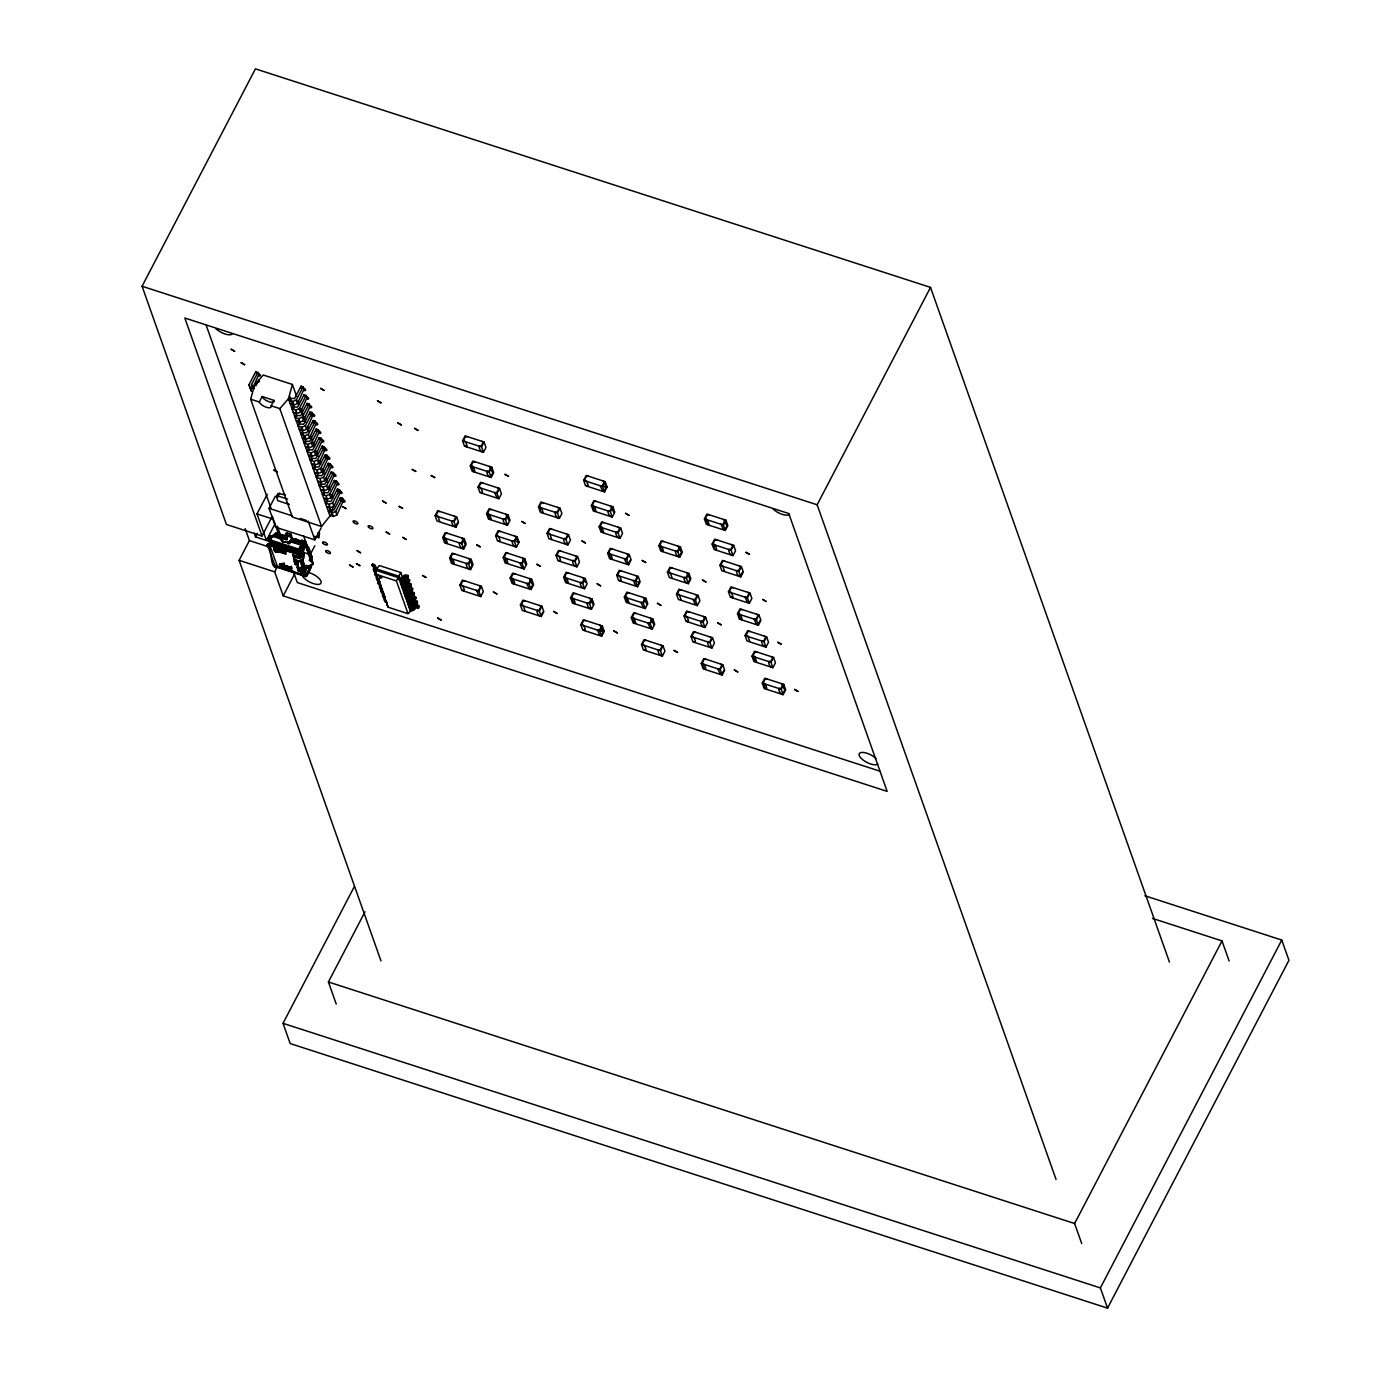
<?xml version="1.0" encoding="UTF-8"?>
<svg xmlns="http://www.w3.org/2000/svg" width="1377" height="1377" viewBox="0 0 1377 1377"><rect width="100%" height="100%" fill="white"/><g stroke="black" fill="none" stroke-linecap="round" stroke-linejoin="round"><path stroke-width="1.5" d="M280.047 551.781C278.085 543.691 278.498 551.471 279.514 548.648M309.257 568.391L308.379 565.93L306.417 565.775L303.801 568.804L296.881 566.808L298.482 571.335L300.255 571.903C298.379 567.565 307.57 573.09 305.401 576.051M303.887 567.892C308.431 574.725 296.675 573.417 300.479 567.393M300.806 569.321L300.031 571.3M305.832 542.521C299.532 548.476 309.343 567.995 294.196 559.251L292.595 554.742L294.368 555.31C293.972 558.012 302.923 558.425 299.17 557.014M307.123 546.153L306.365 548.132M306.572 548.735L306.434 545.034M311.718 559.131L310.961 561.11L309.188 560.542L310.1 558.029M309.791 568.908L307.26 567.204L310.6 568.494L312.889 562.332M373.959 570.371L373.942 570.56A2.565 2.169 -19.5 0 0 375.146 572.333L376.369 572.746L375.473 570.233L379.329 565.551L400.759 572.488L411.654 603.264M375.473 574.657L375.456 574.846A2.565 2.169 -19.5 0 0 376.661 576.619L377.883 577.032L378.124 574.329M376.489 577.789L376.506 577.6A2.565 2.169 -19.5 0 0 377.694 579.562L377.883 579.631M376.988 578.942L376.971 579.132A2.565 2.169 -19.5 0 0 378.176 580.905L380.069 581.576M378.021 581.886L378.021 582.075A2.565 2.169 -19.5 0 0 379.209 583.848L380.448 584.244M379.536 586.154L379.536 586.344A2.565 2.169 -19.5 0 0 380.74 588.134L380.93 588.203M381.068 590.44L381.05 590.63A2.565 2.169 -19.5 0 0 382.255 592.403L383.477 592.816M303.525 557.616L301.752 557.031L302.062 552.521L303.835 553.089C305.625 559.957 299.136 563.296 293.99 558.649L294.833 557.014L300.771 558.907M303.284 551.282L306.038 543.14L305.143 541.419L301.787 540.335L300.547 542.366L303.869 542.848L301.288 549.354L301.615 551.282L303.405 551.85L301.408 550.68L301.959 557.633L303.749 558.219M304.024 571.679C304.971 559.01 305.574 586.447 309.773 568.632M305.04 567.582L305.195 571.455M310.6 566.584L310.462 565.448M270.615 541.798L269.668 544.827L277.758 567.41L305.935 576.567L310.1 570.026L310.582 565.878M375.301 570.835L374.974 573.503A2.565 2.169 -19.5 0 0 376.179 575.276L377.401 575.689M382.892 592.248L382.565 594.916A2.565 2.169 -19.5 0 0 383.77 596.689L384.992 597.102M384.407 596.534L384.08 599.202A2.565 2.169 -19.5 0 0 385.285 600.974L386.507 601.388M384.871 597.876L384.562 600.544A2.565 2.169 -19.5 0 0 385.767 602.334L386.989 602.73M270.753 541.127C265.744 539.767 271.028 532.606 272.766 537.46M270.529 540.524L268.653 538.958L270.701 536.686M271.08 540.731L269.685 538.424L270.563 536.101M279.17 548.683L278.774 547.323M300.341 541.006L298.465 541.195L302.475 543.003L298.052 549.853L297.742 554.466L269.892 545.447C266.329 539.836 281.287 527.701 275.761 535.085M269.772 544.862L270.408 541.436M299.119 557.823L297.535 553.847C295.952 548.924 307.605 542.813 299.153 542.159M299.962 557.306L300.599 555.034L299.446 554.483M301.511 550.697L302.148 547.271M298.689 541.815L300.547 541.609L294.798 539.75M302.165 542.607L303.026 545.189L302.372 542.727M375.181 572.092L375.473 570.233L398.607 577.72L410.518 611.388L408.005 613.66L388.211 607.257L375.181 572.092L388.211 607.257M281.39 539.646L284.488 537.615L286.984 539.939L285.624 534.328L290.306 536.066L292.131 540.834L292.991 539.199L294.058 539.991M286.812 539.233C285.831 538.287 279.669 538.682 282.509 541.247M281.287 539.612L282.733 541.867L281.08 539.147L281.562 537.598L285.039 535.687L286.227 537.787M286.003 542.022C277.156 542.676 283.387 533.519 287.156 537.753M331.444 514.137L321.547 526.479L292.389 517.029L250.648 399.192L254.625 384.94L263.248 375.026L292.423 384.476L296.657 396.456M321.547 526.479L279.824 408.625L288.447 398.728L292.423 384.476M331.891 512.175L333.251 506.254M411.603 608.41L412.343 605.192M298.602 551.833L301.098 545.636L304.334 544.242M298.878 551.179L298.74 553.158M307.037 573.297L309.55 568.03M310.427 567.599L305.711 575.965L277.311 566.429L275.228 566.704M299.876 554.638C301.443 559.475 295.935 555.912 292.819 555.344M299.601 557.151L300.238 554.793M299.945 557.083L300.479 554.914M300.169 557.685L300.685 555.533L299.652 555.086M277.534 567.031C268.963 570.147 272.835 547.03 267.19 544.999L270.494 543.192M267.792 544.707L268.274 547.065L269.892 545.447M386.937 605.295L386.782 602.128M298.689 551.42L301.322 546.239L303.215 545.12M276.243 548.821C277.775 557.478 270.512 544.724 277.397 548.648C280.581 550.111 278.756 554.673 277.001 550.714L278.567 547.392L278.911 549.44M400.759 572.488L396.404 580.905L408.005 613.66M274.006 548.115L274.367 550.37L274.763 548.511L285.091 551.781M282.905 563.348L282.061 564.983C278.808 562.539 279.583 568.787 282.388 567.152M274.161 549.767L275.882 548.769L276.932 551.747M274.367 550.37L276.089 549.371L275.744 547.271M279.806 565.603L279.703 564.054C281.201 567.72 278.619 565.689 280.564 564.983C283.18 564.277 282.819 569.699 280.409 567.41C276.57 560.594 284.333 567.083 284.178 563.227M299.102 549.475L298.551 552.573M298.843 551.007L299.308 550.077M276.02 547.926L277.861 549.44M276.226 548.545L277.19 546.686M287.036 532.796L285.452 535.326L286.743 532.727L290.633 534.052L293.198 539.818M274.023 548.253L274.97 550.335L278.653 551.712M284.385 563.83L282.681 566.739L283.542 568.253L284.54 568.34L285.005 565.586L290.427 567.341M298.017 564.243C294.213 565.62 297.053 561.437 297.501 564.518M278.963 535.119L272.302 516.272L262.009 535.997L226.43 524.482L142.072 286.261L255.434 68.85L930.508 287.38L1169.434 962.058M248.944 384.768L251.423 391.206L248.944 384.768L255.812 371.583L258.342 373.408M258.756 374.613L252.731 388.107L251.492 384.596L257.929 372.255M255.898 385.801L258.859 380.138L259.255 381.291M259.306 401.998L262.146 396.559L273.989 400.397L271.166 405.836A6.678 2.651 27.5 0 1 266.432 407.282A6.678 2.651 27.5 0 1 259.306 401.998L250.648 399.192M300.995 386.197L294.558 398.538L290.013 398.332L288.998 400.277L292.716 401.482L296.227 400.07L303.095 386.885L300.995 386.197L303.508 388.039L303.095 386.885M290.237 403.771L293.955 404.976L297.466 403.581L303.938 389.243M304.024 394.786L297.587 407.11L293.043 406.921L292.027 408.849L295.762 410.053L299.257 408.642L306.142 395.457L304.024 394.786L304.437 395.939M293.284 412.36L297.002 413.565L300.513 412.153L306.968 397.815M307.071 403.341L300.634 415.682L296.072 415.475L295.074 417.42L298.792 418.625L302.303 417.214L309.171 404.029L307.071 403.341L307.467 404.494M296.313 420.932L300.031 422.137L303.542 420.725L310.014 406.387M275.004 523.914L266.398 540.438L257 513.914L267.207 494.343M310.1 411.912L303.663 424.254L299.119 424.047L298.103 425.992L301.821 427.197L305.333 425.786L312.2 412.601L310.1 411.912L312.613 413.754L312.2 412.601M299.343 429.486L303.06 430.691L306.572 429.297L313.044 414.959M380.981 960.922L239.116 560.336L249.409 540.61L245.175 528.648M313.13 420.484L306.692 432.826L302.148 432.619L301.133 434.547L304.868 435.752L308.362 434.357L315.247 421.173L313.13 420.484L315.643 422.326L315.247 421.173M321.082 527.942L314.851 539.887L275.727 527.236L269.031 508.337L275.262 496.374L278.034 497.269M289.411 504.447L277.861 500.712L276.364 496.512L277.93 493.517L285.314 494.859M270.374 541.712L255.537 536.91L257.396 533.364M276.364 496.512L278.051 495.995L279.617 493M302.372 438.058L306.107 439.263L309.601 437.852L316.073 423.514M316.159 429.056L309.739 441.38L305.178 441.191L304.179 443.119L307.897 444.323L311.391 442.912L318.276 429.727L316.159 429.056L316.572 430.209M305.419 446.63L309.136 447.835L312.648 446.423L319.103 432.085M319.206 437.611L312.768 449.952L308.207 449.745L307.209 451.69L310.927 452.895L314.438 451.484L321.306 438.299L319.206 437.611L319.602 438.764M270.03 538.046L272.112 536.634M308.448 455.202L312.166 456.407L315.677 454.995L322.149 440.657M322.235 446.182L315.798 458.524L311.254 458.317L310.238 460.262L313.956 461.467L317.467 460.056L324.335 446.871L322.235 446.182L324.748 448.024L324.335 446.871M311.477 463.756L315.213 464.961L318.707 463.567L325.179 449.229M276.381 548.958L277.483 546.686M325.265 454.754L318.827 467.096L314.283 466.889L313.267 468.817L317.003 470.022L320.497 468.628L327.382 455.443L325.265 454.754L327.778 456.596L327.382 455.443M276.829 548.356L277.672 546.721M277.207 548.528L278.068 546.91M277.397 548.648L278.292 546.669M278.395 547.151L277.655 548.907L284.884 551.179L285.934 554.139L278.602 551.798M285.246 534.724L286.743 532.727M277.225 551.248L278.567 547.53M277.328 551.385L277.999 549.509M277.431 551.867L278.068 549.63M286.106 534.965L287.259 533.415L285.504 535.051M277.534 551.988L279.479 549.991L278.257 552.401M277.861 552.229L278.894 550.163M284.953 538.51L285.814 536.875L277.672 534.483L277.276 533.26L275.366 533.828L275.744 534.913M278.068 552.332L279.342 549.561M279.841 548.786L280.409 550.37M285.177 538.803L285.882 537.03M285.246 539.268L286.192 537.323M285.383 539.405L286.416 537.46M285.555 539.56L286.64 537.581M285.779 539.698L286.932 537.701M286.313 539.388L287.363 537.77L286.657 539.388M314.524 472.328L318.242 473.533L321.736 472.139L328.208 457.784M289.153 535.395L290.013 533.76M289.48 535.515L290.323 533.88M289.79 535.67L290.633 534.052M289.686 536.118C293.249 532.538 290.151 539.801 286.399 535.033M289.996 536.29L290.908 534.224M290.272 536.462L291.149 534.431M328.294 463.326L321.874 475.667L317.312 475.461L316.314 477.389L320.032 478.594L323.543 477.199L330.411 463.997L328.294 463.326L330.824 465.168L330.411 463.997M290.513 536.669L291.322 534.637M290.702 536.875L291.545 535.24M262.009 535.997L184.811 318.018L788.763 513.535L887.149 791.379L283.214 595.88L274.694 571.851L277.517 566.463M292.337 541.127L293.198 539.491M292.526 541.281L293.37 539.646M317.553 480.9L321.271 482.105L324.783 480.693L331.237 466.355M331.341 471.898L324.903 484.222L320.359 484.033L319.344 485.961L323.061 487.165L326.573 485.754L333.441 472.569L331.341 471.898L331.737 473.051M283.214 564.794L284.058 563.176M283.851 565.775C281.924 570.646 285.693 564.363 282.285 563.778C281.562 564.191 279.892 568.099 279.806 563.968L280.701 567.72L280.65 566.36L280.96 567.823L280.891 566.549L284.316 567.634M283.524 567.737L285.177 566.102L284.075 567.892M283.714 567.823L285.005 565.586M285.228 566.188L284.368 567.823L291.614 570.164L290.547 567.204L283.318 564.863M320.583 489.472L324.301 490.677L327.812 489.265L334.284 474.927M300.53 542.211L301.787 540.335M300.943 542.607L302.045 540.369M301.15 542.572L302.338 540.438M305.935 542.71C304.128 539.199 298.43 542.882 304.076 543.45L302.527 546.445M334.37 480.47L327.933 492.811L323.388 492.605L322.373 494.532L326.108 495.737L329.602 494.343L336.487 481.158L334.37 480.47L336.9 482.311L336.487 481.158M294.196 559.251L295.039 557.616M291.614 566.171L290.771 567.806L283.542 565.465L282.819 567.152M292.234 567.926L291.39 569.562L284.161 567.221L284.505 568.426M299.394 555L300.582 552.711L302.028 556.79M296.227 561.782L297.983 565.104L295.246 564.432L294.041 561.059L296.227 561.782L296.795 560.697M295.831 561.231L294.265 561.661L296.038 562.246L296.606 561.145M299.601 555.602L300.788 553.313M296.038 562.246L297.002 561.3M323.629 498.044L327.347 499.249L330.841 497.854L337.313 483.499M296.812 564.398L298.034 561.988M297.828 563.554L298.258 562.246M297.174 564.501L298.396 562.47M297.725 565.138L298.327 563.4M301.752 557.031L299.119 555.706M337.399 489.042L330.979 501.383L326.418 501.176L325.42 503.104L329.137 504.309L332.649 502.915L339.517 489.713L337.399 489.042L339.93 490.866L339.517 489.713M283.214 595.88L295.108 573.056M308.758 547.788L306.469 547.788M309.446 549.733L307.243 549.974M298.482 571.335L299.325 569.699L297.931 565.792M309.532 549.974L307.329 550.215M310.221 551.936L309.894 552.986L308.104 552.401M326.659 506.616L330.377 507.82L333.888 506.409L340.36 492.071M314.593 536.324L318.741 537.667L319.602 533.415A5.353 1.928 -72.1 0 0 317.502 533.415M314.834 545.722L310.186 554.604L300.238 551.385M311.013 554.122L310.668 555.172L308.878 554.604M340.446 497.613L334.009 509.938L329.464 509.748L328.449 511.676L332.167 512.881L335.678 511.469L342.546 498.285L340.446 497.613L342.959 499.438L342.546 498.285M309.102 555.206L310.875 555.774L310.789 553.52M311.65 557.978L311.563 555.706L311.65 557.978L309.877 557.392M309.791 559.63L310.307 558.632M297.088 567.41L304.024 569.407L306.641 566.377L308.603 566.549L306.813 565.964M311.787 556.308L311.443 557.358L309.67 556.79M305.057 570.99L306.245 568.701M305.264 571.593L306.451 569.303L305.229 565.827M329.688 515.187L333.406 516.392L336.917 514.981L343.389 500.643M371.79 565.31L372.496 563.95L374.01 564.432A2.547 2.152 -19.5 0 1 375.422 566.515L375.146 569.303L376.592 570.044L375.887 571.403L374.664 570.99A2.565 2.169 -19.5 0 1 373.46 569.217L373.718 566.136L371.79 565.31L373.855 567.169M375.25 571.421L373.787 570.939L374.01 568.236M376.764 575.706L375.301 575.225L375.542 572.522M379.639 578.615L378.933 579.958L376.816 579.51L377.539 578.151M379.811 584.261L378.331 583.796L378.572 581.077M378.331 583.796L379.054 582.437M381.963 588.53L379.863 588.082L380.086 585.363M379.863 588.082L380.568 586.722M384.441 598.117L384.252 598.048A2.565 2.169 -19.5 0 1 383.047 596.275L383.322 593.263L380.895 591.008L381.601 589.649M381.377 592.368L382.083 591.008M462.552 440.795L465.099 435.889L484.067 442.034L485.978 447.439L483.43 452.327L464.462 446.182L462.552 440.795L481.52 446.923L483.43 452.327M383.598 595.277L382.892 596.637L383.116 593.935M467.474 436.664L465.409 436.629L463.429 440.433C465.77 440.261 468.989 449.35 465.34 445.838M399.726 577.531L399.037 578.942L400.277 579.338A2.565 2.169 -19.5 0 0 402.704 578.736L405.182 576.447L407.385 576.894L407.867 578.237L405.664 577.789L403.186 580.096A2.565 2.169 -19.5 0 1 400.741 580.681L399.519 580.302L400.191 578.874M399.519 580.302L399.313 576.361L376.196 568.873L376.592 570.044M435.115 515.635L437.662 510.747L456.63 516.891L458.541 522.296L455.994 527.184L437.025 521.04L435.115 515.635L454.083 521.78L455.994 527.184M409.382 582.523L409.606 579.82L408.108 579.321A2.547 2.152 -19.5 0 0 405.251 580.01L402.962 582.161L401.258 581.869L400.552 583.228L401.791 583.624A2.565 2.169 -19.5 0 0 404.236 583.022L406.714 580.733L408.9 581.18L409.382 582.523L407.265 582.041L404.7 584.382A2.565 2.169 -19.5 0 1 402.273 584.967L401.034 584.588L401.723 583.159M440.038 511.521L437.972 511.487L435.993 515.291L437.766 515.859L439.676 521.263M407.385 576.894L408.091 575.534L406.594 575.035A2.547 2.152 -19.5 0 0 403.736 575.724L401.516 577.824L399.743 577.583M407.867 578.237L408.091 575.534M481.709 441.277L483.189 442.396L481.21 446.2C476.941 443.876 480.16 452.964 483.12 451.587M408.9 581.18L409.606 579.82M470.28 465.942L472.827 461.054L491.796 467.199L493.706 472.604L491.159 477.492L472.191 471.347L470.28 465.942L489.248 472.087L491.159 477.492M471.158 465.598C473.481 465.409 476.717 474.514 473.068 471.003L471.158 465.598L473.137 461.794L475.203 461.829M481.52 446.923L484.067 442.034M410.415 585.449L411.121 584.089L409.623 583.607A2.547 2.152 -19.5 0 0 406.766 584.296L404.477 586.43L402.772 586.154L402.067 587.514L403.306 587.91A2.565 2.169 -19.5 0 0 405.75 587.308L408.229 585.018L410.415 585.449L410.897 586.809L408.78 586.327L406.215 588.668A2.565 2.169 -19.5 0 1 403.788 589.253L402.549 588.874M410.897 586.809L411.121 584.089M411.93 589.735L412.652 588.375L411.138 587.893A2.547 2.152 -19.5 0 0 408.28 588.581L405.991 590.716L404.287 590.44L403.581 591.8L404.821 592.196A2.565 2.169 -19.5 0 0 407.265 591.594L409.744 589.304L411.93 589.735L412.411 591.094L410.294 590.613L407.747 592.936A2.565 2.169 -19.5 0 1 405.303 593.539L404.063 593.143M407.799 600.355L407.093 601.715L408.332 602.11A2.565 2.169 -19.5 0 0 410.776 601.508L413.255 599.219L415.441 599.649L415.682 596.947L414.167 596.465A2.547 2.152 -19.5 0 0 411.327 597.153L409.107 599.253L407.334 599.012L406.628 600.372L407.85 600.751A2.565 2.169 -19.5 0 0 410.294 600.165L413.117 597.773L415.441 599.649M412.411 591.094L412.652 588.375M442.74 537.495L445.287 532.606L464.256 538.751L466.166 544.139L463.619 549.044L444.651 542.899L442.74 537.495L461.708 543.64L463.619 549.044M402.428 585.173L408.849 603.298L408.143 604.658L409.365 605.037A2.565 2.169 -19.5 0 0 411.809 604.451L414.288 602.145L416.491 602.592L416.973 603.935L414.856 603.47L412.291 605.794A2.565 2.169 -19.5 0 1 409.847 606.396L408.608 606L409.33 604.641L409.657 608.944L410.897 609.322A2.565 2.169 -19.5 0 0 413.324 608.737L415.802 606.431L418.006 606.878L418.488 608.221L416.37 607.756L413.806 610.08A2.565 2.169 -19.5 0 1 411.362 610.682L410.139 610.286L410.845 608.927L410.518 611.388M405.578 597.429L406.817 597.825A2.565 2.169 -19.5 0 0 409.262 597.222L411.74 594.933L413.926 595.38L414.167 592.661L412.652 592.179A2.547 2.152 -19.5 0 0 409.795 592.867L407.592 594.967L405.819 594.726L405.096 596.086L406.335 596.482A2.565 2.169 -19.5 0 0 408.78 595.88L408.935 595.742M454.272 516.117L455.753 517.236L453.773 521.04C449.504 518.716 452.723 527.821 455.684 526.444L457.663 522.64M443.601 537.15C445.941 536.961 449.16 546.067 445.511 542.538L443.601 537.15L445.597 533.347L447.645 533.381M413.926 595.38L414.167 592.661M454.083 521.78L456.63 516.891M414.976 598.307L415.682 596.947M416.491 602.592L417.197 601.233L415.682 600.751A2.547 2.152 -19.5 0 0 412.842 601.439L410.535 603.574L408.849 603.298M416.973 603.935L417.197 601.233M478.026 487.183L480.573 482.294L499.541 488.439L501.452 493.844L498.904 498.732L479.936 492.587L478.026 487.183L496.994 493.327L498.904 498.732M489.42 466.424L492.828 472.948L490.849 476.752C487.888 478.129 484.67 469.041 488.938 471.364L490.918 467.543M418.006 606.878L418.711 605.519L417.214 605.037A2.547 2.152 -19.5 0 0 414.357 605.725L412.05 607.859L410.363 607.584M482.948 483.069L480.883 483.034L478.903 486.838C481.244 486.649 484.463 495.754 480.814 492.243M489.248 472.087L491.796 467.199M418.488 608.221L418.711 605.519M449.659 558.064L452.207 553.158L471.175 559.303L473.086 564.708L470.538 569.596L451.57 563.451L449.659 558.064L468.628 564.191L470.538 569.596M450.537 557.702C452.878 557.513 456.097 566.618 452.448 563.107L450.537 557.702L452.517 553.898L454.582 553.933M461.88 537.977L465.288 544.5L463.309 548.304C460.348 549.681 457.112 540.576 461.398 542.899L463.378 539.096M461.708 543.64L464.256 538.751M497.183 487.665L498.663 488.783L496.684 492.587L494.618 492.57L496.822 497.424M486.58 513.673L489.128 508.767L508.113 514.912L510.024 520.317L507.459 525.205L488.491 519.06L486.58 513.673L505.548 519.8L507.459 525.205M496.994 493.327L499.541 488.439M487.458 513.311C489.799 513.139 493.018 522.227 489.369 518.716L487.458 513.311L489.437 509.507L491.503 509.542M468.8 558.546L472.208 565.052L470.228 568.856C467.268 570.233 464.049 561.145 468.318 563.468L470.297 559.664M468.628 564.191L471.175 559.303M459.901 585.018L462.448 580.13L481.416 586.275L483.327 591.662L480.78 596.568L461.811 590.423L459.901 585.018L478.869 591.163L480.78 596.568M464.824 580.905L462.758 580.87L460.779 584.674C463.12 584.485 466.338 593.59 462.689 590.062M505.738 514.155L509.146 520.661M495.617 535.601L498.164 530.713L517.132 536.858L519.043 542.245L516.495 547.134L497.527 541.006L495.617 535.601L514.585 541.746L516.495 547.134M507.235 515.273L505.239 519.077C500.97 516.754 504.189 525.842 507.149 524.465M505.548 519.8L508.113 514.912M500.54 531.488L498.474 531.453L496.495 535.257C498.835 535.068 502.054 544.173 498.405 540.645M479.041 585.5L480.539 586.619L478.559 590.423L476.494 590.389L478.697 595.243M478.869 591.163L481.416 586.275M503.225 557.461L505.789 552.573L524.757 558.718L526.668 564.105L524.103 568.994L505.135 562.866L503.225 557.461L522.193 563.606L524.103 568.994M514.757 536.083L516.255 537.202L514.275 541.006C510.006 538.682 513.225 547.788 516.186 546.411M504.102 557.117C506.443 556.928 509.662 566.033 506.013 562.505L504.102 557.117L506.099 553.313L508.147 553.33M514.585 541.746L517.132 536.858M538.459 506.891L541.023 502.003L559.991 508.147L561.902 513.535L559.355 518.423L540.369 512.296L538.459 506.891L557.444 513.036L559.355 518.423M540.61 510.144L539.336 506.547L541.333 502.743L543.381 502.777M510.161 578.013L512.709 573.125L531.677 579.269L533.587 584.657L531.04 589.563L512.072 583.418L510.161 578.013L529.129 584.158L531.04 589.563M511.039 577.669C513.363 577.479 516.599 586.585 512.95 583.056L511.039 577.669L513.019 573.865L515.084 573.899M522.382 557.943L525.79 564.467M523.88 559.062L521.883 562.866L519.835 562.832L522.021 567.685M522.193 563.606L524.757 558.718M1144.855 895.756L1281.763 940.061L1288.941 960.303L1107.538 1308.15L290.186 1043.559L283.025 1023.335L354.388 886.478M557.616 507.373L559.114 508.492L557.134 512.296C552.848 509.972 556.084 519.077 559.045 517.7M557.444 513.036L559.991 508.147M547.03 533.364L549.578 528.475L568.546 534.62L570.457 540.025L567.909 544.913L548.941 538.768L547.03 533.364L565.999 539.509L567.909 544.913M551.953 529.25L549.888 529.216L547.908 533.019L549.681 533.587L551.592 538.992M529.302 578.495L532.71 585.018L530.73 588.822M530.799 579.614L528.82 583.418L526.754 583.383L528.957 588.237M529.129 584.158L531.677 579.269M583.659 480.366L586.206 475.478L605.174 481.623L607.102 487.01L604.537 491.899L585.569 485.771L583.659 480.366L602.627 486.511L604.537 491.899M520.403 604.985L522.95 600.097L541.918 606.241L543.829 611.629L541.281 616.517L522.313 610.39L520.403 604.985L539.371 611.13L541.281 616.517M588.581 476.235L586.516 476.218L584.537 480.022C586.877 479.833 590.096 488.938 586.447 485.41M525.325 600.854L523.26 600.837L521.281 604.641L523.053 605.209L524.964 610.613M336.229 1004.074L328.415 981.973L365.008 911.781M566.171 533.846L567.668 534.965L565.689 538.768C561.42 536.445 564.639 545.55 567.599 544.173M556.05 555.31L558.597 550.421L577.583 556.549L579.493 561.954L576.929 566.842L557.96 560.697L556.05 555.31L575.018 561.455L576.929 566.842M565.999 539.509L568.546 534.62M560.973 551.179L558.907 551.144L556.928 554.948C559.269 554.776 562.487 563.864 558.838 560.353M602.816 480.848L604.314 481.967L602.317 485.771L600.269 485.737L602.455 490.591M591.387 505.531L593.935 500.643L612.903 506.77L614.813 512.175L612.266 517.063L593.298 510.919L591.387 505.531L610.355 511.676L612.266 517.063M539.543 605.467L541.041 606.586L539.061 610.39C534.792 608.066 538.011 617.171 540.972 615.794L542.951 611.99M592.265 505.17C594.606 504.998 597.825 514.086 594.175 510.574L592.265 505.17L594.244 501.366L596.31 501.4M602.627 486.511L605.174 481.623M539.371 611.13L541.918 606.241M604.228 491.176L606.224 487.372L604.951 483.775M563.675 577.17L566.222 572.281L585.191 578.409L587.101 583.814L584.554 588.702L565.586 582.557L563.675 577.17L582.643 583.297L584.554 588.702M575.207 555.792L576.705 556.91L574.708 560.714C570.439 558.391 573.658 567.496 576.619 566.102M564.553 576.808C566.894 576.636 570.112 585.724 566.463 582.213L564.553 576.808L566.532 573.004L568.598 573.039M575.018 561.455L577.583 556.549M599.133 526.771L601.68 521.883L620.648 528.011L622.559 533.415L620.011 538.304L601.043 532.159L599.133 526.771L618.101 532.916L620.011 538.304M610.527 506.013L613.935 512.519M612.025 507.132L610.045 510.936C605.777 508.612 608.995 517.718 611.956 516.323M604.055 522.64L601.99 522.606L600.011 526.41L601.783 526.995L603.694 532.383M610.355 511.676L612.903 506.77M570.594 597.721L573.142 592.833L592.11 598.978L594.021 604.365L591.473 609.254L572.505 603.126L570.594 597.721L589.563 603.866L591.473 609.254M571.472 597.377C573.813 597.188 577.032 606.293 573.383 602.765L571.472 597.377L573.452 593.573L575.517 593.59M582.815 577.652L585.586 582.368M584.313 578.77L582.333 582.574C578.065 580.251 581.283 589.339 584.244 587.962M582.643 583.297L585.191 578.409M618.29 527.253L619.788 528.372L617.791 532.176C613.522 529.852 616.741 538.941 619.702 537.564M607.687 553.244L610.252 548.356L629.22 554.501L631.131 559.888L628.583 564.777L609.598 558.649L607.687 553.244L626.655 559.389L628.583 564.777M618.101 532.916L620.648 528.011M608.565 552.9C610.906 552.711 614.125 561.816 610.476 558.287L608.565 552.9L610.562 549.096L612.61 549.113M589.752 598.203L593.16 604.727M591.232 599.322L589.253 603.126C584.984 600.802 588.203 609.908 591.163 608.531M589.563 603.866L592.11 598.978M580.836 624.693L583.383 619.805L602.351 625.933L604.262 631.337L601.715 636.226L582.746 630.081L580.836 624.693L599.804 630.838L601.715 636.226M585.759 620.562L583.693 620.528L581.714 624.332C584.055 624.16 587.273 633.248 583.624 629.737M626.845 553.726L628.342 554.845L626.346 558.649L624.297 558.614L626.483 563.468M616.724 575.173L619.271 570.285L638.24 576.429L640.15 581.834L637.603 586.722L618.634 580.578L616.724 575.173L635.692 581.318L637.603 586.722M626.655 559.389L629.22 554.501M621.647 571.059L619.581 571.025L617.602 574.829C619.943 574.639 623.161 583.745 619.512 580.233M628.273 564.054L630.253 560.25M599.993 625.175L603.401 631.682L601.405 635.486M601.491 626.294L599.494 630.098L597.446 630.064L599.632 634.917M599.804 630.838L602.351 625.933M624.332 597.033L626.896 592.144L645.865 598.289L647.775 603.677L645.228 608.582L626.26 602.438L624.332 597.033L643.317 603.178L645.228 608.582M635.881 575.655L637.362 576.774L635.382 580.578L633.317 580.56L635.52 585.414M627.12 602.076L625.21 596.689L627.206 592.885L629.255 592.919M635.692 581.318L638.24 576.429M637.293 585.982L639.272 582.178L637.499 581.61M628.91 602.661L627 597.257L625.21 596.689M658.877 545.671L661.425 540.782L680.393 546.91L682.321 552.315L679.756 557.203L660.788 551.058L658.877 545.671L677.845 551.816L679.756 557.203M659.755 545.309C662.096 545.137 665.315 554.225 661.666 550.714L659.755 545.309L661.735 541.505L663.8 541.54M631.268 617.602L633.816 612.696L652.784 618.841L654.695 624.246L652.147 629.134L633.179 622.989L631.268 617.602L650.237 623.729L652.147 629.134M634.057 622.645L632.146 617.24L634.126 613.436L636.191 613.471M643.489 597.515L646.897 604.038M644.987 598.634L643.007 602.438L640.942 602.403L643.128 607.257M643.317 603.178L645.865 598.289M635.83 623.213L633.919 617.825L632.146 617.24M678.035 546.153L681.443 552.659L679.446 556.48C676.486 557.857 673.267 548.752 677.536 551.075L679.532 547.271M677.845 551.816L680.393 546.91M667.432 572.143L669.997 567.255L688.965 573.4L690.875 578.788L688.328 583.676L669.36 577.548L667.432 572.143L686.417 578.288L688.328 583.676M672.355 568.03L670.306 567.995L668.31 571.799L670.1 572.367L672.01 577.772M650.409 618.084L653.817 624.59M651.906 619.202L649.927 623.006L647.861 622.972L650.064 627.826M704.422 518.922L706.969 514.034L725.937 520.179L727.848 525.566L725.3 530.455L706.332 524.327L704.422 518.922L723.39 525.067L725.3 530.455M650.237 623.729L652.784 618.841M705.299 518.578C707.623 518.389 710.859 527.494 707.21 523.966L705.299 518.578L707.279 514.774L709.344 514.791M641.51 644.556L644.057 639.668L663.025 645.813L664.936 651.201L662.389 656.106L643.42 649.961L641.51 644.556L660.478 650.701L662.389 656.106M646.433 640.443L644.367 640.408L642.388 644.212C644.729 644.023 647.947 653.128 644.298 649.6M686.589 572.625L689.997 579.149L688.018 582.953C685.058 584.33 681.822 575.225 686.107 577.548L688.087 573.744M676.468 594.089L679.016 589.184L697.984 595.329L699.895 600.733L697.347 605.622L678.379 599.477L676.468 594.089L695.437 600.217L697.347 605.622M686.417 578.288L688.965 573.4M681.391 589.958L679.326 589.924L677.346 593.728L679.119 594.313L681.03 599.701M723.562 519.404L726.97 525.928L724.99 529.732M712.133 544.087L714.68 539.199L733.666 545.326L735.576 550.731L733.012 555.62L714.043 549.475L712.133 544.087L731.101 550.232L733.012 555.62M725.059 520.523L723.08 524.327L721.014 524.293L723.2 529.147M714.284 547.323L713.011 543.726L714.99 539.922L717.056 539.956M660.65 645.038L662.148 646.157L660.168 649.961C655.9 647.638 659.118 656.743 662.079 655.366M723.39 525.067L725.937 520.179M660.478 650.701L663.025 645.813M684.094 615.932L686.641 611.044L705.609 617.189L707.52 622.593L704.972 627.482L686.004 621.337L684.094 615.932L703.062 622.077L704.972 627.482M695.626 594.571L697.106 595.69L695.127 599.494L693.061 599.46L695.265 604.314M689.016 611.818L686.951 611.784L684.954 615.588C687.295 615.399 690.531 624.504 686.882 620.993M695.437 600.217L697.984 595.329M719.896 565.327L722.443 560.439L741.411 566.567L743.322 571.971L740.774 576.86L721.806 570.715L719.896 565.327L738.864 571.455L740.774 576.86M731.29 544.569L732.788 545.688L730.791 549.492C726.522 547.168 729.741 556.256 732.702 554.879M724.818 561.196L722.753 561.162L720.756 564.966L722.546 565.551L724.457 570.939M731.101 550.232L733.666 545.326M691.013 636.501L693.56 631.613L712.529 637.74L714.439 643.145L711.892 648.033L692.924 641.889L691.013 636.501L709.981 642.646L711.892 648.033M703.234 616.414L704.731 617.533L702.752 621.337C698.466 619.03 701.702 628.119 704.663 626.742M695.936 632.37L693.87 632.336L691.891 636.14C694.232 635.967 697.45 645.056 693.801 641.544M703.062 622.077L705.609 617.189M739.036 565.809L740.533 566.928L738.554 570.732C734.268 568.408 737.504 577.497 740.465 576.12L742.444 572.316M738.864 571.455L741.411 566.567M728.45 591.8L730.998 586.912L749.966 593.057L751.876 598.444L749.329 603.333L730.361 597.205L728.45 591.8L747.418 597.945L749.329 603.333M733.373 587.669L731.307 587.652L729.328 591.456C731.669 591.267 734.888 600.372 731.239 596.843M710.153 636.983L711.651 638.102L709.671 641.906C705.403 639.582 708.621 648.67 711.582 647.293M709.981 642.646L712.529 637.74M701.254 663.456L703.802 658.567L722.77 664.712L724.681 670.117L722.133 675.005L703.165 668.861L701.254 663.456L720.223 669.601L722.133 675.005M702.132 663.112C704.473 662.922 707.692 672.028 704.043 668.516L702.132 663.112L704.112 659.308L706.177 659.342M747.591 592.282L749.088 593.401L747.109 597.205L745.043 597.17L747.246 602.024M737.47 613.729L740.034 608.841L759.002 614.985L760.913 620.39L758.366 625.278L739.38 619.134L737.47 613.729L756.455 619.874L758.366 625.278M738.347 613.385C740.688 613.195 743.907 622.301 740.258 618.789L738.347 613.385L740.344 609.581L742.392 609.615M747.418 597.945L749.966 593.057M720.395 663.938L721.892 665.057L719.913 668.878L717.847 668.843L720.051 673.697M720.223 669.601L722.77 664.712M721.823 674.265L723.803 670.461M745.095 635.589L747.642 630.7L766.61 636.845L768.521 642.233L765.973 647.138L747.005 640.993L745.095 635.589L764.063 641.734L765.973 647.138M756.627 614.211L758.125 615.33L756.145 619.134L754.08 619.116L756.266 623.97M750.017 631.475L747.952 631.441L745.973 635.245L747.745 635.813L749.656 641.217M756.455 619.874L759.002 614.985M1056.056 1179.452L817.146 504.774L930.508 287.38M758.056 624.538L760.035 620.734M752.014 656.158L754.562 651.252L773.547 657.397L775.458 662.802L772.893 667.69L753.925 661.545L752.014 656.158L770.982 662.285L772.893 667.69M764.235 636.071L765.732 637.19L763.753 640.993C759.484 638.67 762.703 647.775 765.664 646.398M756.937 652.027L754.871 651.992L752.892 655.796L754.665 656.381L756.593 661.769M764.063 641.734L766.61 636.845M771.172 656.64L772.669 657.758L770.672 661.562C766.404 659.239 769.623 668.327 772.583 666.95M770.982 662.285L773.547 657.397M762.256 683.112L764.82 678.224L783.788 684.369L785.699 689.757L783.134 694.662L764.166 688.517L762.256 683.112L781.224 689.257L783.134 694.662M763.133 682.768C765.474 682.579 768.693 691.684 765.044 688.156L763.133 682.768L765.13 678.964L767.178 678.999M781.413 683.594L784.821 690.118L782.824 693.922C779.864 695.299 776.645 686.194 780.914 688.517L782.911 684.713M781.224 689.257L783.788 684.369M1081.737 1243.62L1074.611 1223.533L1222.001 940.904L1152.497 918.407M1107.538 1308.15L1100.378 1287.908L1281.763 940.061M278.67 547.461L278.481 548.407M307.329 572.712L306.279 574.054M307.536 573.314L306.864 574.467M282.147 540.249C288.826 547.461 292.372 534.224 298.413 540.61M290.306 541.815L291.132 540.782M279.324 566.601L277.758 567.41M307.054 573.159L306.055 573.675M278.602 547.702L279.927 552.315M404.218 577.083L401.568 579.304M408.28 596.155L411.258 593.573L413.461 594.021M305.246 568.185L303.766 568.099M304.283 569.303L305.178 568.546M304.489 569.424L305.384 568.684L302.251 559.905M304.489 569.906L305.401 569.149M308.827 567.926L307.691 568.185M290.048 542.09L287.827 542.607M297.639 553.881L268.704 545.361L268.05 546.462L275.538 567.462M269.049 543.967L268.05 544.5L268.911 545.963M274.195 534.965L276.622 533.725M291.442 540.559L293.886 539.302M275.951 567.617L274.367 565.241L276.639 566.773M276.002 565.913L274.574 565.844M289.704 542.848L287.965 543.02M300.582 555.12L299.429 555.189M275.297 533.57L277.173 532.813M294.041 561.059C295.676 560.37 297.363 565.121 295.246 564.432M306.71 574.312L305.918 573.434M269.651 536.118L271.63 535.86M269.238 536.548L271.889 536.032M269.875 536.72L271.269 536.41M269.634 536.91L270.77 536.703M269.462 537.168L270.598 536.961M268.67 537.65L269.823 537.443M268.567 537.942L269.703 537.753M268.515 538.287L269.651 538.08M268.549 538.631L269.685 538.424M268.653 538.958L269.789 538.768M268.773 539.233L269.961 539.061M268.876 539.577L270.185 539.285M269.031 539.87L270.408 539.904L269.272 540.094M296.33 555.671L294.575 555.809M296.537 556.274L294.867 556.48L298.878 557.633M286.485 532.692L287.345 536.617M274.763 548.511L275.073 551.196L274.316 547.908C273.025 550.318 276.88 553.227 276.588 549.63M281.424 539.474L272.698 535.928L281.149 538.218L281.82 539.732L281.235 538.063L273.111 535.223L281.906 537.254L273.989 534.362L282.216 537.03M300.978 544.242L290.082 541.213L290.392 542.297L290.237 540.989L300.978 544.242L290.581 540.524L301.425 543.708L290.908 540.163L301.838 543.381M272.698 535.928L281.097 538.373L281.7 539.922L281.149 538.218L273.111 535.223M142.072 286.261L817.146 504.774M604.727 486.253L607.102 487.01M604.434 486.787L606.224 487.372M250.184 387.712L253.902 388.916L253.351 387.367M713.011 543.726C715.351 543.554 718.57 552.642 714.921 549.13M271.166 405.836L279.824 408.625M539.336 506.547C541.677 506.357 544.896 515.463 541.247 511.934M516.668 541.488L519.043 542.245M341.685 501.108L343.802 501.796M278.051 495.995L287.552 499.076M269.031 508.337L292.509 515.945M300.324 518.475L306.193 520.368M257 513.914L272.939 519.077M601.904 630.563L604.262 631.337M601.611 631.114L603.401 631.682M276.416 533.123L285.349 535.842M293.662 538.7L300.117 540.627M277.018 533.639L285.573 536.445M407.058 576.395L408.573 576.877M291.235 539.939L304.093 544.001M289.824 541.488L300.547 544.948M302.303 545.826L304.093 546.411M373.305 569.596L375.233 570.422M301.924 546.669L303.697 547.237M306.778 548.631L308.551 549.199L308.465 546.944L306.262 547.168L311.168 561.73L311.925 559.75L310.6 557.823M301.615 547.581L303.388 548.149M307.037 549.371L309.24 549.13L309.756 550.576L307.553 550.817M301.391 548.494L303.181 549.062M301.288 549.354L303.06 549.922M307.811 551.557L310.014 551.316L310.531 552.779L308.328 553.02M270.58 539.991L298.43 549.01M301.494 549.957L303.284 550.525M308.018 552.177L309.808 552.745M301.288 550.094L303.06 550.662M374.819 573.882L396.404 580.905M270.185 540.834L298.052 549.853M308.586 553.761L310.359 554.329M269.875 541.729L297.742 550.748M308.809 554.363L310.582 554.931M269.668 542.641L297.518 551.661M302.269 553.124L304.059 553.709M309.36 555.947L311.133 556.515M269.548 543.502L297.415 552.521M309.584 556.549L311.357 557.134M269.772 544.104L297.621 553.124M269.548 544.259L297.415 553.279M281.149 550.146L286.571 551.902M249.409 540.61L269.169 546.996M275.107 548.924L281.046 550.852M413.134 593.521L414.632 594.021M377.866 582.437L379.329 582.919M275.211 550.525L275.28 551.798L274.453 549.406L277.001 550.714M285.71 553.537L278.481 551.196L278.86 552.332M380.913 585.604L379.691 585.191A2.565 2.169 -19.5 0 1 378.486 583.418L378.778 580.405M414.649 597.807L416.164 598.307M379.381 586.722L380.844 587.204M308.379 565.93L306.606 565.362L307.467 567.806L310.169 568.821M382.445 589.89L381.205 589.476A2.565 2.169 -19.5 0 1 380 587.704L380.259 584.623M309.687 566.67L311.46 567.255M416.164 602.093L417.679 602.575M380.895 591.008L382.358 591.49M310.6 568.494L307.794 567.737M383.959 594.175L382.737 593.762A2.565 2.169 -19.5 0 1 381.532 591.99L381.584 588.668M419.193 606.861L417.679 606.379A2.547 2.152 -19.5 0 0 416.439 606.293M382.41 595.294L383.873 595.776M300.892 569.665L299.102 569.097L298.258 570.715L304.214 572.505M281.149 564.329L284.058 566.377M299.859 570.56L304.007 571.903M299.859 570.749L304.231 572.281M282.681 566.739L281.734 567.255M283.301 567.892L293.249 571.111M301.219 573.693L307.174 575.62M288.619 569.751L277.534 566.808M300.547 573.624L306.52 575.552M277.311 566.429L306.744 576.154M278.447 567.462L306.314 576.481M239.116 560.336L274.694 571.851M879.903 771.172L297.329 582.591L293.749 572.522M328.415 981.973L1074.611 1223.533M283.025 1023.335L1100.378 1287.908M378.004 578.719L376.351 578.151L376.816 579.51M310.806 558.425L311.822 559.32M311.89 561.455L313.113 562.935L309.257 568.15M305.935 576.567L305.178 575.448M296.434 562.401L297.69 563.331M281.579 564.536L282.612 567.754M300.685 555.533L299.687 555.86L298.379 552.229M307.226 546.325L304.713 541.213M375.663 570.715L375.904 567.858A2.547 2.152 -19.5 0 0 374.492 565.792M268.136 543.708L268.997 545.172M267.844 543.898L269.221 545.791M267.586 544.104L268.653 546.187M267.379 544.345L268.446 546.411M267.172 544.81L268.257 546.876M275.469 565.431L276.863 567.376M275.159 565.517L276.553 567.513M274.884 565.534L276.243 567.582M281.252 539.233L282.233 541.609M251.492 384.596L252.111 386.076M278.756 548.614L278.705 549.01M298.551 541.023L298.998 542.521L298.482 541.092M1222.001 940.904L1229.127 961.008M753.529 657.604L754.803 661.201M600.647 528.217L601.921 531.815M516.891 539.009L518.165 542.607M401.241 581.8L401.74 583.228M378.606 579.046L385.009 597.17M372.496 563.95L372.978 565.293M306.142 395.457L306.555 396.61M309.171 404.029L309.584 405.182M318.276 429.727L318.689 430.881M321.306 438.299L321.719 439.452M333.441 472.569L333.854 473.722M298.069 400.449L299.498 404.442M300.909 408.435L305.849 422.412M307.278 426.405L309.395 432.395M310.806 436.406L314.352 446.389M315.763 450.382L317.88 456.372M319.292 460.366L320.703 464.359M322.132 468.352L324.249 474.342M325.66 478.335L327.072 482.329M328.483 486.339L329.912 490.332M331.323 494.326L332.735 498.319M296.227 400.07L297.466 403.581M299.257 408.642L300.513 412.153M302.303 417.214L303.542 420.725M305.333 425.786L306.572 429.297M308.362 434.357L309.601 437.852M311.391 442.912L312.648 446.423M314.438 451.484L315.677 454.995M317.467 460.056L318.707 463.567M320.497 468.628L321.736 472.139M323.543 477.199L324.783 480.693M326.573 485.754L327.812 489.265M329.602 494.343L330.841 497.854M332.649 502.915L333.888 506.409M335.678 511.469L336.917 514.981M292.716 401.482L293.955 404.976M295.762 410.053L297.002 413.565M298.792 418.625L300.031 422.137M301.821 427.197L303.06 430.691M304.868 435.752L306.107 439.263M307.897 444.323L309.136 447.835M310.927 452.895L312.166 456.407M313.956 461.467L315.213 464.961M317.003 470.022L318.242 473.533M320.032 478.594L321.271 482.105M323.061 487.165L324.301 490.677M326.108 495.737L327.347 499.249M329.137 504.309L330.377 507.82M332.167 512.881L333.406 516.392M289.721 396.301L293.955 408.28M295.366 412.274L296.778 416.267M298.207 420.26L299.618 424.254M301.029 428.247L305.987 442.241M307.398 446.234L308.809 450.227M310.221 454.221L312.338 460.211M313.767 464.204L315.178 468.197M316.59 472.191L318.001 476.184M320.118 482.174L321.547 486.184M322.958 490.178L324.37 494.171M325.781 498.164L327.192 502.157M328.621 506.151L330.738 512.141M288.447 398.728L330.187 516.564M318.741 537.667L317.88 535.842L315.987 537.65A5.99 2.152 -72.1 0 1 314.61 538.235M255.812 371.583L256.225 372.737M308.155 521.005L314.851 539.887M303.491 535.67L310.875 555.774M305.487 541.712L307.295 547.203M311.374 558.339L313.181 563.83M305.143 541.419L307.14 547.65M311.03 558.029L313.027 564.26M310.273 564.88L310.841 566.635M310.341 565.465L310.823 567.186M302.544 559.51L305.642 568.288M301.873 560.25L304.988 569.011M301.408 560.491L304.524 569.269M300.909 560.628L304.024 569.407M300.393 560.663L303.508 569.424M299.911 560.559L303.009 569.338M290.237 540.989L290.616 542.039M289.342 541.832L289.91 543.45M295.607 560.628L296.812 564.002M288.774 542.039L289.342 543.657M295.366 560.852L296.554 564.226M288.172 542.108L288.757 543.726M294.712 561.11L295.917 564.484M287.604 542.004L288.172 543.622M294.368 561.127L295.573 564.484M206.034 324.817L270.942 508.079M277.362 526.203L280.202 534.259M281.046 538.631L281.855 541.247M275.968 547.874L276.794 550.232M281.528 563.468L282.474 566.257M279.686 564.277L280.271 565.895L279.979 563.916L280.788 565.586L280.701 564.57M254.194 533.123L255.537 536.91M298.654 540.954L299.119 542.4M281.097 538.373L281.648 540.077M280.891 566.549L281.269 567.875L280.994 566.119L281.596 567.892L281.338 566.291L281.872 567.014M275.004 549.922L275.589 551.867L275.985 550.387M280.202 564.536L280.495 565.706L280.443 564.518M298.327 551.953L298.602 552.831M274.212 549.389L274.522 548.511M281.046 564.656L280.495 563.95L280.564 564.983M275.142 548.029L274.901 548.958M274.384 549.268L274.729 551.385L274.763 550.146M275.021 548.545L274.608 549.079M279.927 564.656L280.03 566.205M274.35 550.18L274.143 547.943L274.143 549.578M280.443 566.171L280.185 566.79M275.882 550.869L275.934 551.884L275.331 550.111L275.383 551.248M274.763 549.733L274.815 551.075M410.277 594.21A2.547 2.152 -19.5 0 1 411.138 593.642M411.981 598.341A2.547 2.152 -19.5 0 1 412.411 598.048M375.525 568.718A2.547 2.152 -19.5 0 1 376.489 569.338M273.989 400.397A6.678 2.651 27.5 0 1 269.255 401.843A6.678 2.651 27.5 0 1 262.146 396.559M789.52 514.344A10.689 4.234 27.5 0 1 773.099 509.025M877.924 763.96A10.689 4.234 27.5 0 1 864.119 760.758A10.689 4.234 27.5 0 1 861.193 752.496A10.689 4.234 27.5 0 1 876.013 758.555M232.3 333.957A10.689 4.234 27.5 0 1 215.862 328.638M309.618 572.815A10.689 4.234 27.5 0 1 321.013 581.283A10.689 4.234 27.5 0 1 313.44 583.624A10.689 4.234 27.5 0 1 302.045 575.156M256.415 372.857A2.72 1.084 27.5 0 1 260.236 374.819A2.72 1.084 27.5 0 1 258.532 375.801M258.669 382.221A2.72 1.084 27.5 0 1 259.444 381.429M340.808 500.436A2.72 1.084 27.5 0 1 341.754 498.956A2.72 1.084 27.5 0 1 345.111 501.435A2.72 1.084 27.5 0 1 341.875 501.228M337.21 491.09A2.72 1.084 27.5 0 1 339.568 490.66A2.72 1.084 27.5 0 1 342.047 493.069A2.72 1.084 27.5 0 1 338.845 492.656M334.181 482.518A2.72 1.084 27.5 0 1 336.108 481.933A2.72 1.084 27.5 0 1 339 484.084A2.72 1.084 27.5 0 1 337.072 484.67M333.062 473.361A2.72 1.084 27.5 0 1 335.954 475.513A2.72 1.084 27.5 0 1 334.043 476.098M328.673 466.166A2.72 1.084 27.5 0 1 329.241 464.617A2.72 1.084 27.5 0 1 332.804 466.7A2.72 1.084 27.5 0 1 330.996 467.526M325.643 457.612A2.72 1.084 27.5 0 1 326.59 456.114A2.72 1.084 27.5 0 1 329.946 458.593A2.72 1.084 27.5 0 1 326.693 458.386M322.046 448.248A2.72 1.084 27.5 0 1 324.387 447.818A2.72 1.084 27.5 0 1 326.883 450.227A2.72 1.084 27.5 0 1 323.664 449.831M319.791 438.884A2.72 1.084 27.5 0 1 323.612 440.864A2.72 1.084 27.5 0 1 321.908 441.828M317.898 430.519A2.72 1.084 27.5 0 1 320.789 432.671A2.72 1.084 27.5 0 1 318.862 433.256M315.97 431.104A2.72 1.084 27.5 0 1 316.056 430.536M313.508 423.341A2.72 1.084 27.5 0 1 314.076 421.775A2.72 1.084 27.5 0 1 317.639 423.858A2.72 1.084 27.5 0 1 315.832 424.684M309.911 413.978A2.72 1.084 27.5 0 1 312.252 413.548A2.72 1.084 27.5 0 1 314.748 415.957A2.72 1.084 27.5 0 1 311.529 415.544M308.792 404.821A2.72 1.084 27.5 0 1 311.684 406.972A2.72 1.084 27.5 0 1 309.773 407.558M306.882 405.406A2.72 1.084 27.5 0 1 307.656 404.614M304.627 396.042A2.72 1.084 27.5 0 1 308.448 398.022A2.72 1.084 27.5 0 1 306.727 398.986M300.806 388.28A2.72 1.084 27.5 0 1 302.733 387.677A2.72 1.084 27.5 0 1 305.625 389.829A2.72 1.084 27.5 0 1 303.697 390.414M231.181 349.276L234.624 351.29L231.181 349.276M241.182 362.667L244.607 364.681L241.182 362.667M273.954 470.039L277.397 472.053L273.954 470.039M320.617 388.383L324.043 390.397L320.617 388.383M342.529 506.581L345.954 508.578L342.529 506.581M349.569 565L353.011 567.014L349.569 565M377.505 400.827L380.947 402.841L377.505 400.827M357.108 550.714L360.533 552.728L357.108 550.714M356.436 563.641L359.862 565.654L356.436 563.641M382.531 501.004L385.973 503.018L382.531 501.004M397.936 422.963L401.378 424.977L397.936 422.963M386.18 532.056L389.622 534.069L386.18 532.056M399.141 506.392L402.583 508.388L399.141 506.392M414.546 428.35L417.971 430.347L414.546 428.35M402.79 537.426L406.215 539.44L402.79 537.426M412.291 469.437L415.734 471.433L412.291 469.437M431.259 475.564L434.702 477.578L431.259 475.564M422.55 575.483L425.992 577.497L422.55 575.483M437.611 617.998L441.053 619.994L437.611 617.998M476.717 544.827L480.16 546.824L476.717 544.827M505.101 474.359L508.526 476.356L505.101 474.359M493.414 591.938L496.856 593.952L493.414 591.938M521.78 521.47L525.222 523.484L521.78 521.47M536.961 564.312L540.386 566.326L536.961 564.312M553.64 611.44L557.083 613.453L553.64 611.44M582.006 540.972L585.449 542.986L582.006 540.972M597.188 583.814L600.613 585.827L597.188 583.814M625.554 513.346L628.996 515.359L625.554 513.346M613.867 630.941L617.309 632.938L613.867 630.941M642.233 560.473L645.675 562.487L642.233 560.473M657.414 603.315L660.857 605.312L657.414 603.315M674.093 650.426L677.536 652.44L674.093 650.426M702.459 579.958L705.902 581.972L702.459 579.958M717.641 622.8L721.083 624.814L717.641 622.8M746.007 552.332L749.449 554.346L746.007 552.332M734.32 669.928L737.762 671.942L734.32 669.928M762.703 599.46L766.128 601.474L762.703 599.46M777.867 642.302L781.31 644.316L777.867 642.302M794.546 689.429L797.989 691.443L794.546 689.429M379.708 577.049C380.827 579.149 384.063 576.911 379.828 576.98M274.832 551.54L274.66 550.008L274.729 551.385M274.625 550.938L274.453 549.406L274.625 550.938M326.229 552.057A2.72 1.084 27.5 0 0 330.394 553.399A2.72 1.084 27.5 0 0 327.588 550.68A2.72 1.084 27.5 0 0 326.229 552.057M323.199 543.485A2.72 1.084 27.5 0 0 327.365 544.827A2.72 1.084 27.5 0 0 324.559 542.108A2.72 1.084 27.5 0 0 323.199 543.485M353.631 522.417A2.72 1.084 27.5 0 0 357.796 523.776A2.72 1.084 27.5 0 0 354.991 521.04A2.72 1.084 27.5 0 0 353.631 522.417M368.692 527.305A2.72 1.084 27.5 0 0 372.857 528.648A2.72 1.084 27.5 0 0 370.052 525.911A2.72 1.084 27.5 0 0 368.692 527.305"/></g></svg>
